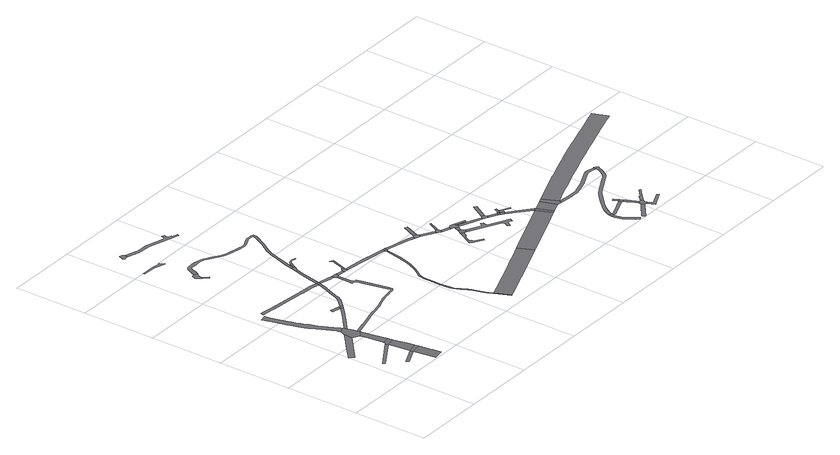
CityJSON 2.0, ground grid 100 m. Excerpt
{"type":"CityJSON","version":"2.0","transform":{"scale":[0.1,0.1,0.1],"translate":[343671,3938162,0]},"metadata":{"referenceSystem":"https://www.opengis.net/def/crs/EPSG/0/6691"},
"CityObjects":{
"road1":{"type":"Road","attributes":{"RoadStructureAttribute.sectionType":"1"},"geometry":[{"type":"MultiSurface","lod":"1","boundaries":[[[0,1,2,3,4,5,6,7]]]}]},
"road2":{"type":"Road","attributes":{"RoadStructureAttribute.sectionType":"1"},"geometry":[{"type":"MultiSurface","lod":"1","boundaries":[[[8,9,10,11,12,13,14,11,15,16]]]}]},
"road3":{"type":"Road","attributes":{"RoadStructureAttribute.sectionType":"1"},"geometry":[{"type":"MultiSurface","lod":"1","boundaries":[[[17,18,19,20,21,22,23,24,25,26,27,22,28,29,30,31,32]]]}]},
"road4":{"type":"Road","geometry":[{"type":"MultiSurface","lod":"1","boundaries":[[[22,21,8,16,23]]]}]},
"road5":{"type":"Road","geometry":[{"type":"MultiSurface","lod":"1","boundaries":[[[11,10,33,34,35,12]]]}]},
"road6":{"type":"Road","geometry":[{"type":"MultiSurface","lod":"1","boundaries":[[[36,37,38,7,6,39,40,41,42,43,44,45,46]]]}]},
"road7":{"type":"Road","attributes":{"function":"3","RoadStructureAttribute.sectionType":"1"},"geometry":[{"type":"MultiSurface","lod":"1","boundaries":[[[39,47,34,33,48,49,50,40]]]}]},
"road8":{"type":"Road","attributes":{"function":"3","RoadStructureAttribute.sectionType":"1"},"geometry":[{"type":"MultiSurface","lod":"1","boundaries":[[[51,52,53,54,55,56,57,58,59,60,61,37,36,62,63,64,65,66,67,68,69,70,71,72,73,74]]]}]},
"road9":{"type":"Road","attributes":{"RoadStructureAttribute.sectionType":"1"},"geometry":[{"type":"MultiSurface","lod":"1","boundaries":[[[45,75,76,77,78,79,80,81,82,83,84,85,46]]]}]},
"road10":{"type":"Road","attributes":{"RoadStructureAttribute.sectionType":"1"},"geometry":[{"type":"MultiSurface","lod":"1","boundaries":[[[86,87,88,81]]]}]},
"road11":{"type":"Road","attributes":{"RoadStructureAttribute.sectionType":"1"},"geometry":[{"type":"MultiSurface","lod":"1","boundaries":[[[89,90,91,92,93,94,95,96,97,98,99,100,101,102,103,104,105,106,107]]]}]},
"road12":{"type":"Road","geometry":[{"type":"MultiSurface","lod":"1","boundaries":[[[108,109,86,81,80]]]}]},
"road13":{"type":"Road","geometry":[{"type":"MultiSurface","lod":"1","boundaries":[[[110,111,112,113,114,115,116,117,118,119]]]}]},
"road14":{"type":"Road","attributes":{"RoadStructureAttribute.sectionType":"1"},"geometry":[{"type":"MultiSurface","lod":"1","boundaries":[[[120,121,122,123,124,125,126,127,128,129]]]}]},
"road15":{"type":"Road","attributes":{"RoadStructureAttribute.sectionType":"1"},"geometry":[{"type":"MultiSurface","lod":"1","boundaries":[[[111,130,131,132,133,112]]]}]},
"road16":{"type":"Road","attributes":{"RoadStructureAttribute.sectionType":"1"},"geometry":[{"type":"MultiSurface","lod":"1","boundaries":[[[134,135,136,137,138,139,140,141,142,143,144,145,146,147,148,149,150,151,152,153,154,155,41,40,156,157,158,159,160,161,162,163,164,165,166,167,168,169,170,171,172,173,174,175,176,177,178,179]]]}]},
"road17":{"type":"Road","attributes":{"RoadStructureAttribute.sectionType":"1"},"geometry":[{"type":"MultiSurface","lod":"1","boundaries":[[[107,180,181,182,183,184,185,186,187,109,108,188,189,190,191,192,193,194,195,196,197]]]}]},
"road18":{"type":"Road","geometry":[{"type":"MultiSurface","lod":"1","boundaries":[[[198,199,200,201,202,203,204,205,206]]]}]},
"road19":{"type":"Road","geometry":[{"type":"MultiSurface","lod":"1","boundaries":[[[107,197,207,89]]]}]},
"road20":{"type":"Road","attributes":{"RoadStructureAttribute.sectionType":"1"},"geometry":[{"type":"MultiSurface","lod":"1","boundaries":[[[208,209,89,207,210,211,212,213]]]}]},
"road21":{"type":"Road","attributes":{"RoadStructureAttribute.sectionType":"1"},"geometry":[{"type":"MultiSurface","lod":"1","boundaries":[[[197,214,215,216,217,207]]]}]},
"road22":{"type":"Road","attributes":{"RoadStructureAttribute.sectionType":"1"},"geometry":[{"type":"MultiSurface","lod":"1","boundaries":[[[218,219,220,221,222,223,224,225,226,227,228,229,230,231,232,233,234,235,236,237,238,239,240,241,242,243,244,245,246,247,248,249,250,251,116,115,252,253,254,255,256,257,258,259,260,261,262,263,264,265,266,267,268,269,270,271,272,273,274,275,276,277,278,279,280,281,282,283,284,285]]]}]},
"road23":{"type":"Road","attributes":{"RoadStructureAttribute.sectionType":"1"},"geometry":[{"type":"MultiSurface","lod":"1","boundaries":[[[200,286,287,288,289,290,291,292,293,294,295,296,297,298,299,300,301,302,303,304,305,306,201]]]}]},
"road24":{"type":"Road","geometry":[{"type":"MultiSurface","lod":"1","boundaries":[[[285,284,307,213,212,308]]]}]},
"road25":{"type":"Road","geometry":[{"type":"MultiSurface","lod":"1","boundaries":[[[216,215,309,179,178,310,311]]]}]},
"road26":{"type":"Road","attributes":{"RoadStructureAttribute.sectionType":"1"},"geometry":[{"type":"MultiSurface","lod":"1","boundaries":[[[312,313,314,311,310,315,316]]]}]},
"road27":{"type":"Road","attributes":{"RoadStructureAttribute.sectionType":"1"},"geometry":[{"type":"MultiSurface","lod":"1","boundaries":[[[317,318,319,320,321,322,323,324,325,326,327,328,329,330,331,332,285,308]]]}]},
"road28":{"type":"Road","geometry":[{"type":"MultiSurface","lod":"1","boundaries":[[[333,334,335,336,312,316]]]}]},
"road29":{"type":"Road","attributes":{"RoadStructureAttribute.sectionType":"1"},"geometry":[{"type":"MultiSurface","lod":"1","boundaries":[[[337,338,339,340,341,342,335,334]]]}]},
"road30":{"type":"Road","geometry":[{"type":"MultiSurface","lod":"1","boundaries":[[[343,344,345,346,347,348]]]}]},
"road31":{"type":"Road","attributes":{"RoadStructureAttribute.sectionType":"1"},"geometry":[{"type":"MultiSurface","lod":"1","boundaries":[[[349,350,351,352,353,354,355,356,357,358,359,360,361,362,363,364,365,366,367,368,369,370,371,372,373,374,347,346,375,376,377,378,379,380,381,382,383,384,385,386,387,388,389,390,391,392,393,394,395,396,397,398,399,400]]]}]},
"road32":{"type":"Road","attributes":{"RoadStructureAttribute.sectionType":"1"},"geometry":[{"type":"MultiSurface","lod":"1","boundaries":[[[401,402,403,404,334,333,405,406,407,408,409,410]]]}]},
"road33":{"type":"Road","geometry":[{"type":"MultiSurface","lod":"1","boundaries":[[[409,349,400,411,412,410]]]}]},
"road34":{"type":"Road","attributes":{"function":"3","RoadStructureAttribute.sectionType":"1"},"geometry":[{"type":"MultiSurface","lod":"1","boundaries":[[[413,414,415,416,417,418,419,420,346,345,421,422,423,424,425,426,427,428,429,430]]]}]},
"road35":{"type":"Road","attributes":{"RoadStructureAttribute.sectionType":"1"},"geometry":[{"type":"MultiSurface","lod":"1","boundaries":[[[431,432,433,434,412,411,435,436,437,438]]]}]},
"road36":{"type":"Road","geometry":[{"type":"MultiSurface","lod":"1","boundaries":[[[439,431,438,440,441,442,443,444]]]}]},
"road37":{"type":"Road","attributes":{"RoadStructureAttribute.sectionType":"1"},"geometry":[{"type":"MultiSurface","lod":"1","boundaries":[[[445,446,447,448,439,444]]]}]},
"road38":{"type":"Road","attributes":{"RoadStructureAttribute.sectionType":"1"},"geometry":[{"type":"MultiSurface","lod":"1","boundaries":[[[442,441,449,450]]]}]},
"road39":{"type":"Road","attributes":{"RoadStructureAttribute.sectionType":"1"},"geometry":[{"type":"MultiSurface","lod":"1","boundaries":[[[451,452,453,454,455,456,457,458,459,460,461,462,463,464,465,466]]]}]},
"road40":{"type":"Road","geometry":[{"type":"MultiSurface","lod":"1","boundaries":[[[467,450,449,468,469,470,471]]]}]},
"road41":{"type":"Road","attributes":{"RoadStructureAttribute.sectionType":"1"},"geometry":[{"type":"MultiSurface","lod":"1","boundaries":[[[468,472,473,474,475,469]]]}]},
"road42":{"type":"Road","attributes":{"RoadStructureAttribute.sectionType":"1"},"geometry":[{"type":"MultiSurface","lod":"1","boundaries":[[[470,476,477,478,479,471]]]}]},
"road43":{"type":"Road","geometry":[{"type":"MultiSurface","lod":"1","boundaries":[[[480,481,482,483,484,451,466]]]}]},
"road44":{"type":"Road","attributes":{"RoadStructureAttribute.sectionType":"1"},"geometry":[{"type":"MultiSurface","lod":"1","boundaries":[[[485,484,483,486]]]}]},
"road45":{"type":"Road","geometry":[{"type":"MultiSurface","lod":"1","boundaries":[[[487,488,489,490,491,474,473,492,485,486,493]]]}]},
"road46":{"type":"Road","attributes":{"RoadStructureAttribute.sectionType":"1"},"geometry":[{"type":"MultiSurface","lod":"1","boundaries":[[[494,495,496,497,490,489]]]}]},
"road47":{"type":"Road","attributes":{"RoadStructureAttribute.sectionType":"1"},"geometry":[{"type":"MultiSurface","lod":"1","boundaries":[[[481,498,499,500,501,502,503,504,505,506,507,508,509,510,511,512,482]]]}]},
"road48":{"type":"Road","attributes":{"RoadStructureAttribute.sectionType":"1"},"geometry":[{"type":"MultiSurface","lod":"1","boundaries":[[[513,487,493,514,515,516]]]}]},
"road49":{"type":"Road","attributes":{"function":"3","RoadStructureAttribute.sectionType":"7"},"geometry":[{"type":"MultiSurface","lod":"1","boundaries":[[[517,518,519,520,430,429,521,522,523,524]]]}]},
"road50":{"type":"Road","geometry":[{"type":"MultiSurface","lod":"1","boundaries":[[[515,525,526,527,528,516]]]}]},
"road51":{"type":"Road","attributes":{"RoadStructureAttribute.sectionType":"1"},"geometry":[{"type":"MultiSurface","lod":"1","boundaries":[[[529,530,526,525,531,532]]]}]},
"road52":{"type":"Road","attributes":{"RoadStructureAttribute.sectionType":"1"},"geometry":[{"type":"MultiSurface","lod":"1","boundaries":[[[533,534,528,527]]]}]},
"road53":{"type":"Road","geometry":[{"type":"MultiSurface","lod":"1","boundaries":[[[535,529,532,536,537]]]}]},
"road54":{"type":"Road","attributes":{"RoadStructureAttribute.sectionType":"1"},"geometry":[{"type":"MultiSurface","lod":"1","boundaries":[[[536,538,539,537]]]}]},
"road55":{"type":"Road","geometry":[{"type":"MultiSurface","lod":"1","boundaries":[[[540,539,538,541,542,543]]]}]},
"road56":{"type":"Road","attributes":{"RoadStructureAttribute.sectionType":"1"},"geometry":[{"type":"MultiSurface","lod":"1","boundaries":[[[544,545,546,547,548,549,535,537]]]}]},
"road57":{"type":"Road","attributes":{"RoadStructureAttribute.sectionType":"1"},"geometry":[{"type":"MultiSurface","lod":"1","boundaries":[[[550,551,552,553,554,555,556,557,540,543]]]}]},
"road58":{"type":"Road","attributes":{"RoadStructureAttribute.sectionType":"1"},"geometry":[{"type":"MultiSurface","lod":"1","boundaries":[[[558,559,543,542,560,517]]]}]},
"road59":{"type":"Road","geometry":[{"type":"MultiSurface","lod":"1","boundaries":[[[561,562,558,517,524]]]}]},
"road60":{"type":"Road","geometry":[{"type":"MultiSurface","lod":"1","boundaries":[[[563,564,562,561,565,566]]]}]},
"road61":{"type":"Road","geometry":[{"type":"MultiSurface","lod":"1","boundaries":[[[567,568,569,570]]]}]},
"road62":{"type":"Road","attributes":{"RoadStructureAttribute.sectionType":"1"},"geometry":[{"type":"MultiSurface","lod":"1","boundaries":[[[567,571,572,573,574,575,576,577,578,579,580,581,582,583,584,585,568]]]}]},
"road63":{"type":"Road","geometry":[{"type":"MultiSurface","lod":"1","boundaries":[[[563,566,586,587,588]]]}]},
"road64":{"type":"Road","attributes":{"RoadStructureAttribute.sectionType":"1"},"geometry":[{"type":"MultiSurface","lod":"1","boundaries":[[[589,590,591,569,568,592,593,594]]]}]},
"road65":{"type":"Road","attributes":{"RoadStructureAttribute.sectionType":"1"},"geometry":[{"type":"MultiSurface","lod":"1","boundaries":[[[595,596,597,598,599,600,601,602]]]}]},
"road66":{"type":"Road","attributes":{"RoadStructureAttribute.sectionType":"1"},"geometry":[{"type":"MultiSurface","lod":"1","boundaries":[[[603,604,605,606]]]}]},
"road67":{"type":"Road","geometry":[{"type":"MultiSurface","lod":"1","boundaries":[[[607,608,609,603,606,589,594]]]}]},
"road68":{"type":"Road","attributes":{"RoadStructureAttribute.sectionType":"1"},"geometry":[{"type":"MultiSurface","lod":"1","boundaries":[[[610,611,612,613,614,615,608,607]]]}]},
"road69":{"type":"Road","geometry":[{"type":"MultiSurface","lod":"1","boundaries":[[[616,613,612,617,618,595,602,619,620,621,622,623]]]}]},
"road70":{"type":"Road","attributes":{"RoadStructureAttribute.sectionType":"1"},"geometry":[{"type":"MultiSurface","lod":"1","boundaries":[[[624,625,626,627,628,629,630,631,620,619]]]}]},
"road71":{"type":"Road","attributes":{"RoadStructureAttribute.sectionType":"1"},"geometry":[{"type":"MultiSurface","lod":"1","boundaries":[[[632,633,634,635,636,637,638,639,640,641,642,643,644,645,646,647,648,649,570,569,650,651,652,653,654,655,656,657,658,659,660,661,662,663,664,665,666,667,668,669,670,671,672]]]}]},
"road72":{"type":"Road","attributes":{"RoadStructureAttribute.sectionType":"1"},"geometry":[{"type":"MultiSurface","lod":"1","boundaries":[[[586,673,674,675,676,677,678,679,680,681,682,634,633,683,684,685,686,687,688,689,690,691,692,587]]]}]},
"road73":{"type":"Road","attributes":{"RoadStructureAttribute.sectionType":"1"},"geometry":[{"type":"MultiSurface","lod":"1","boundaries":[[[693,694,695,696,697,698,699,616,623]]]}]},
"road74":{"type":"Road","attributes":{"function":"3","RoadStructureAttribute.sectionType":"7"},"geometry":[{"type":"MultiSurface","lod":"1","boundaries":[[[587,700,701,702,703,704,705,706,707,708,709,710,711,712,713,714,715,716,717,718,719,720,721,722,723,724,725,726,727,728,729,730,731,732,733,734,588]]]}]}
},
"vertices":[
[407,1208,0],[178,1008,0],[129,964,0],[8,856,0],[62,795,0],[233,946,0],[411,1103,0],[425,1225,0],
[721,406,0],[709,475,0],[668,686,0],[548,663,0],[527,696,0],[138,452,0],[160,418,0],[557,590,0],[583,368,0],
[770,104,0],[760,169,0],[759,170,0],[757,185,0],[731,349,0],[589,326,0],[571,363,0],[355,260,0],[348,257,0],[350,252,0],[365,221,0],[617,147,0],[630,71,0],[634,44,0],[637,26,0],[779,50,0],
[655,750,0],[557,734,0],[544,707,0],
[534,1324,0],[457,1293,0],[436,1242,0],[510,1055,0],[591,1112,0],[584,1152,0],[576,1200,0],[555,1270,0],[554,1271,0],[553,1275,0],[547,1324,0],
[523,967,0],[618,939,0],[602,1044,0],[598,1074,0],
[141,2158,0],[143,2151,0],[198,1928,0],[205,1903,0],[227,1828,0],[249,1770,0],[274,1702,0],[294,1653,0],[329,1571,0],[437,1341,0],[446,1322,0],[523,1354,0],[516,1368,0],[405,1604,0],[365,1699,0],[351,1733,0],[326,1799,0],[306,1854,0],[292,1901,0],[278,1949,0],[237,2110,0],[222,2170,0],[204,2241,0],[126,2222,0],
[558,1283,0],[575,1298,0],[719,1417,0],[762,1454,0],[863,1541,0],[924,1602,0],[899,1627,0],[839,1567,0],[696,1443,0],[671,1422,0],[557,1328,0],
[908,1666,0],[786,1692,0],[778,1653,0],
[1204,2210,0],[1094,2229,0],[960,2245,0],[662,2275,0],[404,2300,0],[392,2301,0],[387,2301,0],[270,2314,0],[237,2317,0],[228,2267,0],[387,2251,0],[424,2248,0],[657,2226,0],[896,2201,0],[955,2195,0],[980,2192,0],[1087,2180,0],[1106,2176,0],[1196,2161,0],
[958,1636,0],[933,1661,0],
[447,3445,0],[492,3380,0],[514,3394,0],[524,3453,0],[542,3465,0],[548,3473,0],[506,3503,0],[505,3503,0],[483,3499,0],[467,3495,0],
[182,3983,0],[299,3976,0],[365,3970,0],[441,3945,0],[508,3925,0],[481,3996,0],[441,3980,0],[368,3996,0],[299,4003,0],[184,4004,0],
[503,3365,0],[556,3303,0],[576,3320,0],[523,3382,0],
[1463,1867,0],[1487,1864,0],[1521,1835,0],[1535,1766,0],[1600,1450,0],[1617,1417,0],[1612,1410,0],[1611,1409,0],[1595,1405,0],[1554,1399,0],[1499,1386,0],[1441,1376,0],[1378,1363,0],[1290,1334,0],[1192,1302,0],[1065,1273,0],[1063,1278,0],[962,1252,0],[935,1245,0],[756,1192,0],[748,1190,0],[745,1200,0],[709,1147,0],[756,1161,0],[939,1215,0],[943,1216,0],[1071,1249,0],[1198,1277,0],[1299,1311,0],[1385,1339,0],[1445,1352,0],[1503,1361,0],[1559,1374,0],[1600,1381,0],[1623,1386,0],[1631,1394,0],[1639,1404,0],[1643,1412,0],[1639,1459,0],[1573,1783,0],[1553,1880,0],[1525,1878,0],[1504,1903,0],[1503,1903,0],[1499,2093,0],[1461,2097,0],
[1160,2055,0],[1148,2026,0],[1144,2018,0],[1114,1946,0],[1070,1826,0],[1033,1765,0],[981,1709,0],[981,1708,0],[1006,1684,0],[1012,1691,0],[1061,1744,0],[1100,1808,0],[1098,1816,0],[1142,1935,0],[1181,2028,0],[1188,2044,0],[1224,2151,0],[1230,2164,0],
[332,4379,0],[364,4391,0],[379,4386,0],[392,4430,0],[369,4463,0],[330,4470,0],[326,4448,0],[311,4416,0],[300,4404,0],
[1238,2204,0],
[1260,2458,0],[1224,2315,0],[1258,2307,0],[1294,2450,0],[1326,2571,0],[1292,2580,0],
[1381,2134,0],[1442,2125,0],[1448,2164,0],[1388,2174,0],
[1372,2745,0],[1424,2916,0],[1419,2916,0],[1461,3038,0],[1471,3067,0],[1504,3130,0],[1588,3263,0],[1681,3433,0],[1688,3457,0],[1686,3494,0],[1646,3506,0],[1623,3507,0],[1596,3504,0],[1572,3504,0],[1528,3492,0],[1432,3444,0],[1416,3441,0],[1404,3440,0],[1314,3453,0],[1163,3482,0],[1125,3492,0],[1069,3519,0],[976,3577,0],[910,3618,0],[871,3636,0],[797,3656,0],[728,3669,0],[630,3668,0],[611,3663,0],[589,3656,0],[557,3628,0],[545,3596,0],[530,3554,0],[514,3515,0],[560,3489,0],[579,3535,0],[595,3579,0],[602,3599,0],[607,3605,0],[618,3619,0],[716,3619,0],[793,3623,0],[862,3607,0],[896,3591,0],[1055,3493,0],[1083,3479,0],[1115,3464,0],[1156,3453,0],[1309,3423,0],[1403,3410,0],[1420,3411,0],[1442,3416,0],[1538,3463,0],[1576,3474,0],[1597,3475,0],[1624,3476,0],[1641,3476,0],[1657,3471,0],[1658,3460,0],[1653,3444,0],[1562,3278,0],[1478,3145,0],[1444,3079,0],[1432,3045,0],[1391,2926,0],[1338,2755,0],[1314,2660,0],[1347,2651,0],
[556,4332,0],[580,4328,0],[722,4325,0],[740,4320,0],[796,4303,0],[1079,4218,0],[1082,4217,0],[1149,4197,0],[1160,4223,0],[1088,4245,0],[1092,4261,0],[1054,4273,0],[1041,4300,0],[1053,4336,0],[1010,4350,0],[1000,4316,0],[978,4296,0],[753,4363,0],[729,4370,0],[584,4373,0],[566,4376,0],
[1306,2631,0],[1365,2642,0],
[1459,2101,0],[1515,2113,0],[1521,2153,0],
[1625,2140,0],[1614,2141,0],[1575,2144,0],[1571,2105,0],[1621,2100,0],
[1387,2681,0],[1404,2712,0],[1419,2733,0],[1428,2743,0],[1443,2752,0],[1459,2757,0],[1471,2757,0],[1531,2750,0],[1533,2770,0],[1472,2777,0],[1455,2777,0],[1435,2770,0],[1416,2759,0],[1403,2746,0],[1387,2723,0],[1369,2691,0],
[1682,2096,0],[1685,2135,0],[1655,2168,0],[1630,2145,0],
[1694,2162,0],[1768,2373,0],[1716,2390,0],[1740,2356,0],[1714,2280,0],[1683,2194,0],
[2347,168,0],[2355,171,0],[2359,173,0],[2277,379,0],[2259,371,0],[2261,368,0],
[2315,1984,0],[2272,1768,0],[2235,1634,0],[2209,1565,0],[2161,1469,0],[2159,1465,0],[2110,1393,0],[2081,1347,0],[2069,1323,0],[2061,1301,0],[2057,1274,0],[2053,1218,0],[2051,1089,0],[2050,1082,0],[2049,1002,0],[2049,993,0],[2053,940,0],[2060,870,0],[2068,829,0],[2108,746,0],[2149,671,0],[2160,644,0],[2163,637,0],[2199,511,0],[2224,447,0],[2230,433,0],[2248,441,0],[2218,517,0],[2182,643,0],[2180,650,0],[2167,680,0],[2126,755,0],[2087,835,0],[2080,873,0],[2073,942,0],[2069,994,0],[2069,1024,0],[2070,1073,0],[2070,1078,0],[2071,1097,0],[2071,1114,0],[2073,1217,0],[2077,1272,0],[2081,1296,0],[2087,1315,0],[2099,1337,0],[2127,1382,0],[2176,1454,0],[2227,1557,0],[2254,1627,0],[2291,1764,0],[2335,1983,0],
[2272,2059,0],[2190,2072,0],[1986,2104,0],[1750,2130,0],[1746,2090,0],[1980,2064,0],[2125,2041,0],[2265,2019,0],[2313,2011,0],[2320,2050,0],
[2343,2005,0],[2350,2045,0],
[3071,703,0],[3043,691,0],[2919,640,0],[2673,540,0],[2628,521,0],[2540,485,0],[2392,425,0],[2306,391,0],[2475,219,0],[2624,279,0],[2773,341,0],[2856,375,0],[3127,486,0],[3266,543,0],[3308,559,0],[3352,576,0],[3385,589,0],[3291,794,0],
[2769,1937,0],[2750,1944,0],[2689,1965,0],[2415,2033,0],[2407,1994,0],[2678,1926,0],[2723,1911,0],[2756,1899,0],
[2797,1949,0],[2819,1877,0],[2834,1872,0],[2850,1909,0],[2847,1921,0],[2843,1938,0],
[2925,2131,0],[2909,2138,0],[2882,2149,0],[2843,2058,0],
[3012,1771,0],[3032,1806,0],
[3174,1535,0],[3135,1464,0],[3097,1395,0],[3063,1330,0],[3054,1310,0],[3098,1286,0],[3222,1213,0],[3233,1238,0],[3124,1308,0],[3116,1324,0],[3113,1336,0],[3105,1367,0],[3115,1386,0],[3153,1455,0],[3174,1443,0],[3213,1513,0],
[3059,1812,0],[3076,1735,0],[3093,1771,0],[3084,1811,0],[3066,1823,0],
[3192,1690,0],[3193,1690,0],[3208,1727,0],[3207,1727,0],
[3113,1855,0],[3157,1954,0],[3139,1962,0],[3095,1865,0],
[3228,1511,0],[3249,1500,0],[3271,1539,0],[3249,1579,0],[3210,1600,0],
[3245,1665,0],[3285,1644,0],
[3314,1684,0],[3298,1690,0],[3302,1695,0],[3311,1723,0],[3248,1745,0],[3247,1668,0],[3299,1647,0],
[3385,1671,0],[3445,1651,0],[3453,1674,0],[3392,1695,0],
[3668,1276,0],[3677,1247,0],[3649,1191,0],[3681,1172,0],[3716,1231,0],[3745,1234,0],[3778,1216,0],[3799,1256,0],[3689,1316,0],[3525,1403,0],[3522,1433,0],[3540,1464,0],[3502,1484,0],[3484,1450,0],[3456,1441,0],
[3504,1607,0],[3488,1570,0],[3606,1519,0],[3622,1555,0],
[4142,1147,0],[3923,1057,0],[3533,896,0],[3314,803,0],[3402,595,0],[3620,687,0],[4009,848,0],[4228,938,0],
[3674,1489,0],[3690,1525,0],[3684,1555,0],[3642,1573,0],
[3813,1464,0],[3740,1504,0],[3722,1468,0],[3794,1429,0],
[3806,1755,0],[3768,1778,0],
[3821,1470,0],[3813,1418,0],[3832,1453,0],
[3818,1416,0],[3837,1451,0],
[3857,1463,0],[3833,1407,0],[3861,1384,0],[3887,1414,0],
[3865,1475,0],[3878,1496,0],[3897,1535,0],[3880,1544,0],[3860,1506,0],[3850,1490,0],
[3905,1432,0],[3919,1446,0],[3925,1445,0],[4007,1403,0],[4016,1421,0],[3931,1465,0],[3885,1488,0],[3872,1472,0],
[4168,1178,0],[4019,1301,0],[4006,1260,0],
[4270,955,0],[4184,1164,0],
[4344,1230,0],[4242,1188,0],[4328,979,0],[4411,1013,0],
[4566,327,0],[4605,321,0],[4611,361,0],[4572,372,0],
[4565,319,0],[4566,296,0],[4567,291,0],[4574,247,0],[4592,190,0],[4682,55,0],[4719,15,0],[4748,42,0],[4737,54,0],[4714,80,0],[4629,207,0],[4613,256,0],[4608,288,0],[4606,296,0],[4605,317,0],
[4476,1005,0],[4486,1044,0],[4401,1253,0],
[4894,472,0],[4801,432,0],[4635,361,0],[4643,321,0],[4803,389,0],[4910,435,0],
[5001,222,0],[4951,181,0],[4808,67,0],[4785,48,0],[4816,9,0],[4894,72,0],[5002,158,0],[5032,183,0],
[4941,493,0],[4909,560,0],[4874,542,0],[4906,476,0],
[4929,429,0],[4963,446,0],[4956,460,0],
[4949,388,0],[4991,303,0],[5013,258,0],[5048,275,0],[5029,315,0],[4978,417,0],
[5066,277,0],[5017,250,0],[5012,231,0],[5052,179,0],[5088,197,0],[5078,217,0],[5084,236,0],[5096,248,0],
[5080,123,0],[5104,75,0],[5142,95,0],[5144,96,0],[5318,177,0],[5301,214,0],[5135,136,0],[5116,141,0],
[5370,1190,0],[5365,1183,0],[5355,1145,0],[5368,1141,0],[5344,1085,0],[5300,1007,0],[5289,995,0],[5242,965,0],[5143,913,0],[5067,870,0],[4979,818,0],[4908,773,0],[4862,736,0],[4789,666,0],[4765,642,0],[4659,526,0],[4623,475,0],[4586,406,0],[4622,389,0],[4657,454,0],[4690,501,0],[4755,572,0],[4792,613,0],[4793,614,0],[4888,706,0],[4931,741,0],[4947,751,0],[5000,784,0],[5047,812,0],[5087,836,0],[5162,878,0],[5249,923,0],[5262,930,0],[5316,964,0],[5333,984,0],[5380,1067,0],[5406,1128,0],[5409,1136,0],[5421,1148,0],[5393,1176,0],[5386,1178,0],
[4628,988,0],[4770,989,0],[4773,989,0],[4788,989,0],[4880,1017,0],[4990,1053,0],[5198,1154,0],[5231,1165,0],[5263,1165,0],[5301,1158,0],[5310,1197,0],[5267,1205,0],[5224,1205,0],[5183,1192,0],[4975,1090,0],[4868,1055,0],[4793,1033,0],[4782,1029,0],[4631,1028,0],[4586,1036,0],
[5165,318,0],[5234,380,0],[5281,423,0],[5264,442,0],[5177,362,0],[5148,336,0],[5136,346,0],
[4595,1090,0],[4747,1149,0],[4860,1193,0],[5088,1282,0],[5239,1339,0],[5408,1401,0],[5570,1459,0],[5731,1515,0],[5822,1546,0],[5873,1563,0],[5989,1602,0],[6100,1641,0],[6125,1650,0],[6145,1657,0],[6284,1702,0],[6286,1702,0],[6347,1722,0],[6409,1742,0],[6465,1761,0],[6386,1968,0],[6314,1945,0],[6289,1937,0],[6287,1936,0],[6279,1933,0],[6056,1861,0],[5897,1810,0],[5716,1750,0],[5690,1742,0],[5527,1687,0],[5407,1644,0],[5281,1599,0],[5077,1522,0],[4970,1481,0],[4924,1464,0],[4797,1414,0]
]}
